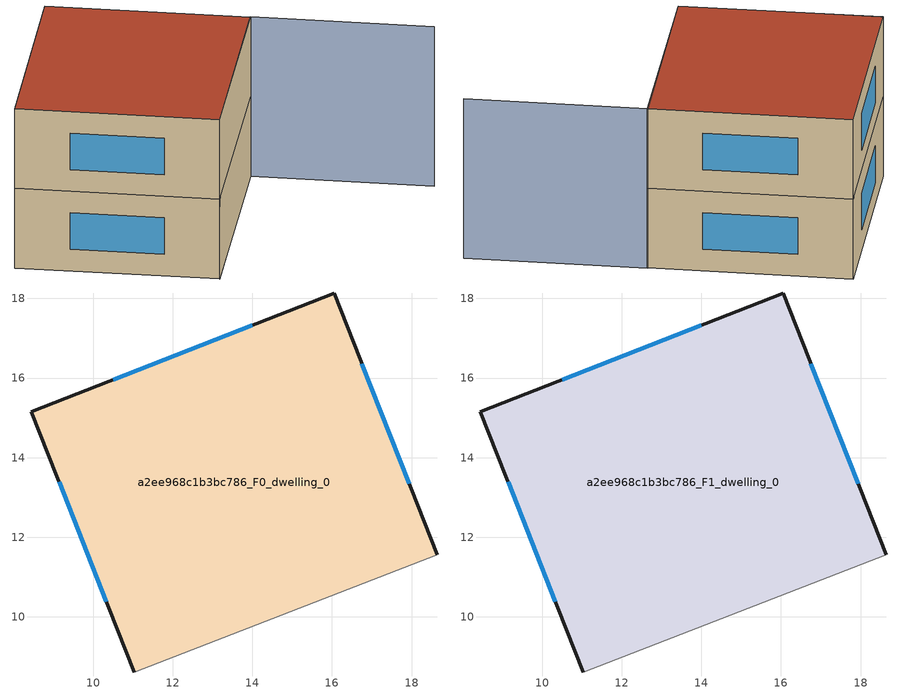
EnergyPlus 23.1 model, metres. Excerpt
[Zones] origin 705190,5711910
a2ee968c1b3bc786_F0_dwelling_0
 floor ground (EU_floor_Construction): 16.05,18.14 18.64,11.56 11.03,8.61 8.45,15.16 z0
 wall outside (EU_wall_Construction): 18.64,11.56 16.05,18.14 8.45,15.16 11.03,8.61 z0:3
 wall adiabatic (EU_wall_Construction): 11.03,8.61 18.64,11.56 z0:3
 window (EU_Window_Construction): 17.94,13.34 16.75,16.36 / 9.15,13.39 10.33,10.38 / 14,17.33 10.51,15.96 z0.81:2.19
a2ee968c1b3bc786_F1_dwelling_0
 floor to a2ee968c1b3bc786_F0_dwelling_0 (EU_floor_Construction): 16.05,18.14 18.64,11.56 11.03,8.61 8.45,15.16 z3
 wall outside (EU_wall_Construction): 18.64,11.56 16.05,18.14 8.45,15.16 11.03,8.61 z3:6
 wall adiabatic (EU_wall_Construction): 11.03,8.61 18.64,11.56 z3:6
 window (EU_Window_Construction): 17.94,13.34 16.75,16.36 / 9.15,13.39 10.33,10.38 / 14,17.33 10.51,15.96 z3.81:5.19
 roof outside (EU_roof_Construction): 18.64,11.56 16.05,18.14 8.45,15.16 11.03,8.61 z6
shading: 11.03,8.61 18.64,11.6 / 18.64,11.6 20.95,5.72 z0:6
[Building]
EU S2 Campaign: North Axis=0; Terrain=City; Solar Distribution=FullExterior
[Site:Location]
London: Latitude=51.5; Longitude=-0.5; Time Zone=0; Elevation=25
[SizingPeriod:WeatherFileDays]
AnnualSizingPeriod: Begin Month=1; Begin Day of Month=1; End Month=12; End Day of Month=31; Day of Week for Start Day=Monday; Use Weather File Daylight Saving Period=No; Use Weather File Rain and Snow Indicators=No
[MATERIAL]
EU_InternalMass_Material: Roughness=MediumRough; Thickness=0.1; Conductivity=1; Density=1800; Specific Heat=900; Thermal Absorptance=0.9; Solar Absorptance=0.7; Visible Absorptance=0.7
[MATERIAL:NOMASS] Roughness=MediumRough; Thermal Absorptance=0.9; Solar Absorptance=0.7; Visible Absorptance=0.7
Name | Thermal Resistance
EU_wall_NoMass | 0.727863
EU_roof_NoMass | 0.773354
EU_floor_NoMass | 1.79329
[WINDOWMATERIAL:SIMPLEGLAZINGSYSTEM]
EU_Window_SimpleGlazing: UFactor=2.58614; Solar Heat Gain Coefficient=0.76; Visible Transmittance=0.76
[CONSTRUCTION]
EU_wall_Construction: EU_wall_NoMass
EU_roof_Construction: EU_roof_NoMass
EU_floor_Construction: EU_floor_NoMass
EU_Window_Construction: EU_Window_SimpleGlazing
EU_InternalMass_Construction: EU_InternalMass_Material
[ZONE] Type=1; Multiplier=1; Ceiling Height=autocalculate; Volume=172.72; Floor Area=autocalculate; Part of Total Floor Area=Yes
a2ee968c1b3bc786_F0_dwelling_0; a2ee968c1b3bc786_F1_dwelling_0
[INTERNALMASS] Construction=EU_InternalMass_Construction; Surface Area=57.5736
Name | Zone or ZoneList
a2ee968c1b3bc786_F0_dwelling_0_EU_InternalMass | a2ee968c1b3bc786_F0_dwelling_0
a2ee968c1b3bc786_F1_dwelling_0_EU_InternalMass | a2ee968c1b3bc786_F1_dwelling_0
[OTHEREQUIPMENT] Fuel Type=Electricity; Design Level Calculation Method=Watts/Area; Power per Zone Floor Area=1; Fraction Latent=0; Fraction Radiant=0; Fraction Lost=0; Carbon Dioxide Generation Rate=0; EndUse Subcategory=EU_Step8_InternalGains
Name | Zone or ZoneList or Space or SpaceList | Schedule
EU_Step8_InternalGain_a2ee968c1b3bc786_F0_dwelling_0_f000 | a2ee968c1b3bc786_F0_dwelling_0 | EU_Step8_GainSchedule_a2ee968c1b3bc786_F0_dwelling_0_f000
EU_Step8_InternalGain_a2ee968c1b3bc786_F1_dwelling_0_f000 | a2ee968c1b3bc786_F1_dwelling_0 | EU_Step8_GainSchedule_a2ee968c1b3bc786_F1_dwelling_0_f000
[ZONEVENTILATION:DESIGNFLOWRATE] Schedule=EU_AlwaysOn; Design Flow Rate Calculation Method=AirChanges/Hour; Air Changes per Hour=0.484901; Ventilation Type=Natural; Fan Pressure Rise=0; Fan Total Efficiency=1; Constant Term Coefficient=1; Temperature Term Coefficient=0; Velocity Term Coefficient=0; Velocity Squared Term Coefficient=0; Minimum Indoor Temperature=-100; Maximum Indoor Temperature=100; Delta Temperature=-100; Minimum Outdoor Temperature=-100; Maximum Outdoor Temperature=100; Maximum Wind Speed=40
Name | Zone or ZoneList or Space or SpaceList
EU_ConstantAir_a2ee968c1b3bc786_F0_dwelling_0 | a2ee968c1b3bc786_F0_dwelling_0
EU_ConstantAir_a2ee968c1b3bc786_F1_dwelling_0 | a2ee968c1b3bc786_F1_dwelling_0
[HVACTEMPLATE:THERMOSTAT] Constant Heating Setpoint=20; Constant Cooling Setpoint=50
EU_HeatOnly_a2ee968c1b3bc786_F0_dwelling_0; EU_HeatOnly_a2ee968c1b3bc786_F1_dwelling_0
[HVACTEMPLATE:ZONE:IDEALLOADSAIRSYSTEM] System Availability Schedule=EU_AlwaysOn; Maximum Heating Supply Air Temperature=50; Minimum Cooling Supply Air Temperature=13; Maximum Heating Supply Air Humidity Ratio=0.0156; Minimum Cooling Supply Air Humidity Ratio=0.0077; Heating Limit=NoLimit; Cooling Limit=NoLimit; Heating Availability Schedule=EU_AlwaysOn; Cooling Availability Schedule=EU_CoolingOff; Dehumidification Control Type=ConstantSensibleHeatRatio; Cooling Sensible Heat Ratio=0.7; Dehumidification Setpoint=60; Humidification Control Type=None; Humidification Setpoint=30; Outdoor Air Method=None; Outdoor Air Flow Rate per Person=0.00944; Outdoor Air Flow Rate per Zone Floor Area=0; Outdoor Air Flow Rate per Zone=0; Demand Controlled Ventilation Type=None; Outdoor Air Economizer Type=NoEconomizer; Heat Recovery Type=None; Sensible Heat Recovery Effectiveness=0.7; Latent Heat Recovery Effectiveness=0.65
Name | Template Thermostat
a2ee968c1b3bc786_F0_dwelling_0 | EU_HeatOnly_a2ee968c1b3bc786_F0_dwelling_0
a2ee968c1b3bc786_F1_dwelling_0 | EU_HeatOnly_a2ee968c1b3bc786_F1_dwelling_0
[SIZING:ZONE] Zone Cooling Design Supply Air Temperature Input Method=SupplyAirTemperature; Zone Cooling Design Supply Air Temperature=13; Zone Heating Design Supply Air Temperature Input Method=SupplyAirTemperature; Zone Heating Design Supply Air Temperature=50; Zone Cooling Design Supply Air Humidity Ratio=0.008; Zone Heating Design Supply Air Humidity Ratio=0.008; Cooling Design Air Flow Method=DesignDay; Cooling Design Air Flow Rate=0; Cooling Minimum Air Flow per Zone Floor Area=0.000762; Cooling Minimum Air Flow=0; Cooling Minimum Air Flow Fraction=0.2; Heating Design Air Flow Method=DesignDay; Heating Design Air Flow Rate=0; Heating Maximum Air Flow per Zone Floor Area=0.002032; Heating Maximum Air Flow=0.141576; Heating Maximum Air Flow Fraction=0.3; Account for Dedicated Outdoor Air System=No; Dedicated Outdoor Air System Control Strategy=NeutralSupplyAir; Dedicated Outdoor Air Low Setpoint Temperature for Design=autosize; Dedicated Outdoor Air High Setpoint Temperature for Design=autosize; Zone Load Sizing Method=Sensible Load Only No Latent Load; Zone Latent Cooling Design Supply Air Humidity Ratio Input Method=HumidityRatioDifference; Zone Cooling Design Supply Air Humidity Ratio Difference=0.005; Zone Latent Heating Design Supply Air Humidity Ratio Input Method=HumidityRatioDifference; Zone Humidification Design Supply Air Humidity Ratio Difference=0.005
a2ee968c1b3bc786_F0_dwelling_0; a2ee968c1b3bc786_F1_dwelling_0
[SCHEDULE:CONSTANT]
Name | Hourly Value
EU_AlwaysOn | 1
EU_CoolingOff | 0
[SCHEDULE:FILE] Column Number=1; Rows to Skip at Top=0; Number of Hours of Data=8760; Column Separator=Comma; Interpolate to Timestep=No; Minutes per Item=60; Adjust Schedule for Daylight Savings=Yes
Name | File
EU_Step8_GainSchedule_a2ee968c1b3bc786_F0_dwelling_0_f000 | ../../schedules/a2ee968c1b3bc786/a2ee968c1b3bc786_F0_dwelling_0_f000_gain.csv
EU_Step8_GainSchedule_a2ee968c1b3bc786_F1_dwelling_0_f000 | ../../schedules/a2ee968c1b3bc786/a2ee968c1b3bc786_F1_dwelling_0_f000_gain.csv
